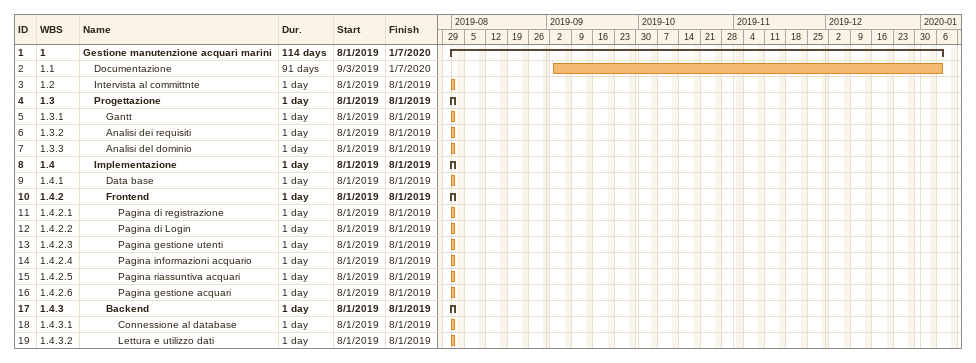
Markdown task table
| ID | WBS | Task | Duration | Start | Finish |
|---|---|---|---|---|---|
| 1 | 1 | **Gestione manutenzione acquari marini** | 114d | 2019-08-01 | 2020-01-07 |
| 2 | 1.1 | Documentazione | 91d | 2019-09-03 | 2020-01-07 |
| 3 | 1.2 | Intervista al committnte | 1d | 2019-08-01 | 2019-08-01 |
| 4 | 1.3 | **Progettazione** | 1d | 2019-08-01 | 2019-08-01 |
| 5 | 1.3.1 | Gantt | 1d | 2019-08-01 | 2019-08-01 |
| 6 | 1.3.2 | Analisi dei requisiti | 1d | 2019-08-01 | 2019-08-01 |
| 7 | 1.3.3 | Analisi del dominio | 1d | 2019-08-01 | 2019-08-01 |
| 8 | 1.4 | **Implementazione** | 1d | 2019-08-01 | 2019-08-01 |
| 9 | 1.4.1 | Data base | 1d | 2019-08-01 | 2019-08-01 |
| 10 | 1.4.2 | **Frontend** | 1d | 2019-08-01 | 2019-08-01 |
| 11 | 1.4.2.1 | Pagina di registrazione | 1d | 2019-08-01 | 2019-08-01 |
| 12 | 1.4.2.2 | Pagina di Login | 1d | 2019-08-01 | 2019-08-01 |
| 13 | 1.4.2.3 | Pagina gestione utenti | 1d | 2019-08-01 | 2019-08-01 |
| 14 | 1.4.2.4 | Pagina informazioni acquario | 1d | 2019-08-01 | 2019-08-01 |
| 15 | 1.4.2.5 | Pagina riassuntiva acquari | 1d | 2019-08-01 | 2019-08-01 |
| 16 | 1.4.2.6 | Pagina gestione acquari | 1d | 2019-08-01 | 2019-08-01 |
| 17 | 1.4.3 | **Backend** | 1d | 2019-08-01 | 2019-08-01 |
| 18 | 1.4.3.1 | Connessione al database | 1d | 2019-08-01 | 2019-08-01 |
| 19 | 1.4.3.2 | Lettura e utilizzo dati | 1d | 2019-08-01 | 2019-08-01 |
